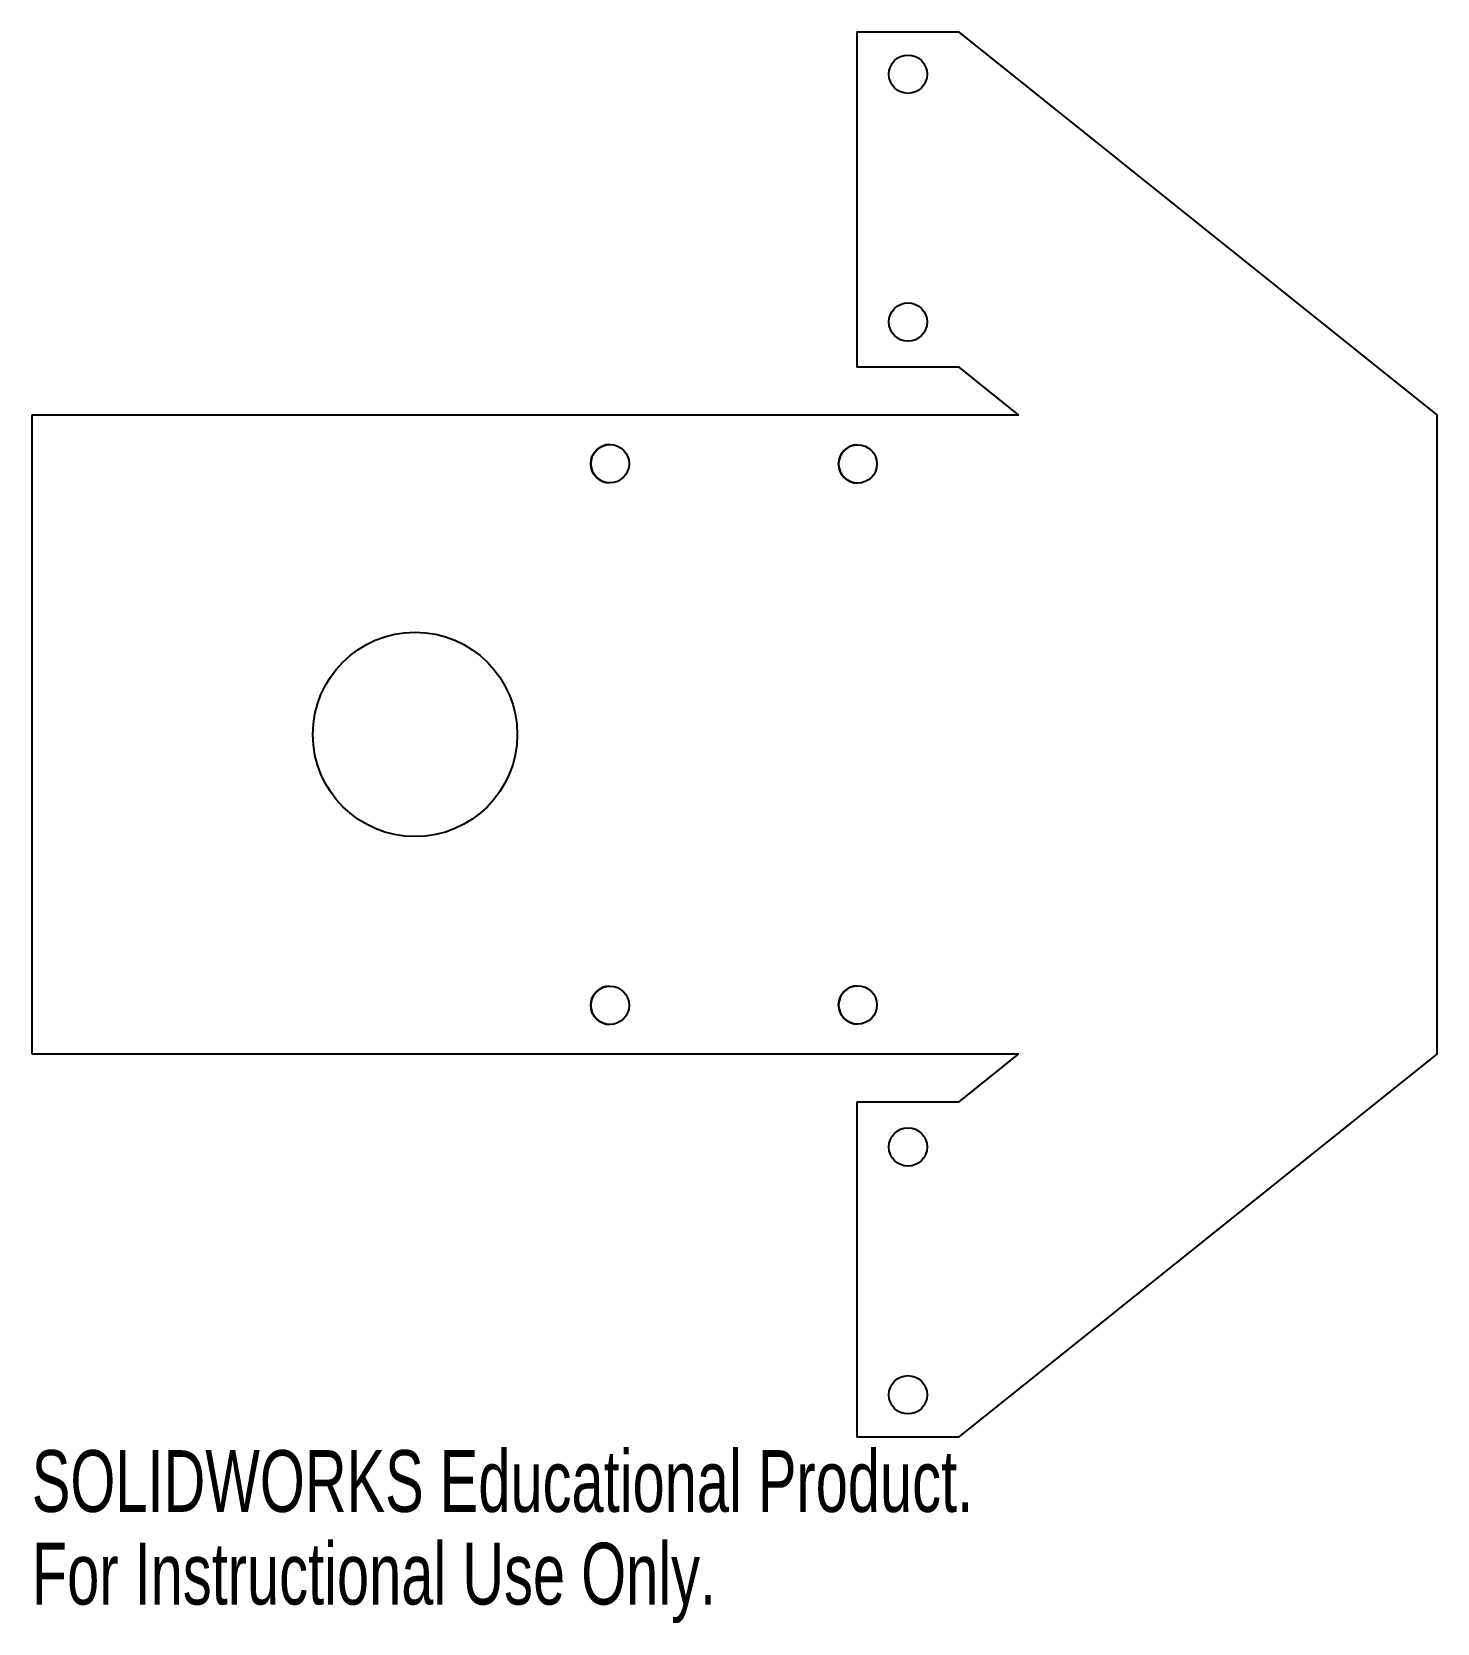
# Model space of a CAD drawing. Header units: millimetres. Extents: x -70 to 40, y -96 to 29.
import ezdxf

# ---------------------------------------------------------------- set-up
doc = ezdxf.new("R2010")
doc.units = ezdxf.units.MM
doc.styles.add('SLDTEXTSTYLE0', font='TXT', dxfattribs={"width": 0.7})

msp = doc.modelspace()

# ---------------------------------------------------------------- linework, layer by layer
at = {"color": 7, "linetype": 'Continuous', "lineweight": 25}
for p, q in [((-5.42, 28.64), (-5.42, 2.38)), ((-5.42, 28.64), (2.54, 28.64)), ((2.54, 28.64), (40, -1.36)), ((2.58, 2.38), (-5.42, 2.38)), ((7.25, -1.36), (2.58, 2.38)), ((-70, -1.36), (-70, -51.36)), ((7.25, -1.36), (-70, -1.36)), ((40, -51.36), (40, -1.36)), ((-70, -51.36), (7.25, -51.36)), ((40, -51.36), (2.54, -81.36)), ((2.58, -55.11), (7.25, -51.36)), ((-5.42, -55.11), (-5.42, -81.36)), ((-5.42, -55.11), (2.58, -55.11)), ((2.54, -81.36), (-5.42, -81.36))]:
    msp.add_line(p, q, dxfattribs=at)
for centre, radius in [((-1.42, 25.32), 1.5), ((-1.42, 5.92), 1.5), ((-24.75, -5.17), 1.5), ((-5.35, -5.19), 1.5), ((-40, -26.36), 8), ((-24.75, -47.56), 1.5), ((-5.35, -47.53), 1.5), ((-1.42, -58.65), 1.5), ((-1.42, -78.05), 1.5)]:
    msp.add_circle(centre, radius, dxfattribs=at)
for centre, start, end in [((-24.75, -5.17), 90, 180), ((-5.35, -5.19), 90, 180), ((-24.75, -5.17), 180, 270), ((-5.35, -5.19), 180, 270), ((-24.75, -47.56), 90, 180), ((-5.35, -47.53), 90, 180), ((-24.75, -47.56), 180, 270), ((-5.35, -47.53), 180, 270)]:
    msp.add_arc(centre, 1.5, start, end, dxfattribs=at)

# ---------------------------------------------------------------- texts
at = {"color": 7, "linetype": 'Continuous', "char_height": 4.8336, "attachment_point": 1, "style": 'SLDTEXTSTYLE0'}
for s, insert in [('SOLIDWORKS Educational Product.', (-70, -82.38)), ('For Instructional Use Only.', (-70, -89.63))]:
    msp.add_mtext(s, dxfattribs=dict(at, insert=insert))

doc.saveas('drawing.dxf')
